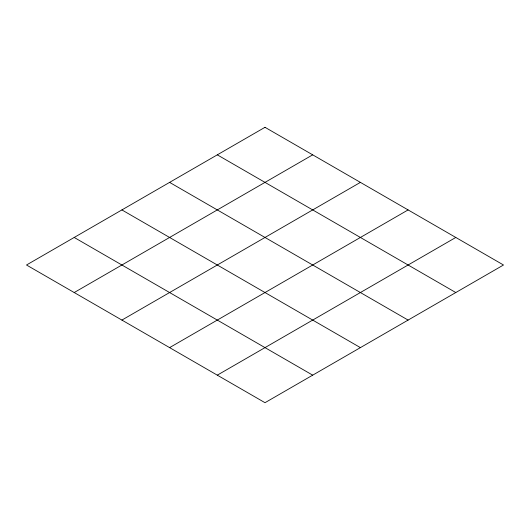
<?xml version="1.0" encoding="UTF-8"?>
<svg xmlns="http://www.w3.org/2000/svg" width="530" height="530" viewBox="0 0 530 530"><rect width="100%" height="100%" fill="white"/><g stroke="black" fill="none" stroke-linecap="round" stroke-linejoin="round"><path stroke-width="0.79" d="M74.2 292.54L312.7 154.839M121.9 320.08L360.4 182.38M169.6 347.62L408.1 209.92M217.3 375.16L455.8 237.46M217.3 154.839L455.8 292.54M169.6 182.38L408.1 320.08M121.9 209.92L360.4 347.62M74.2 237.46L312.7 375.16M265 127.306L26.5 265L265 402.694L503.5 265L265 127.306"/></g></svg>
